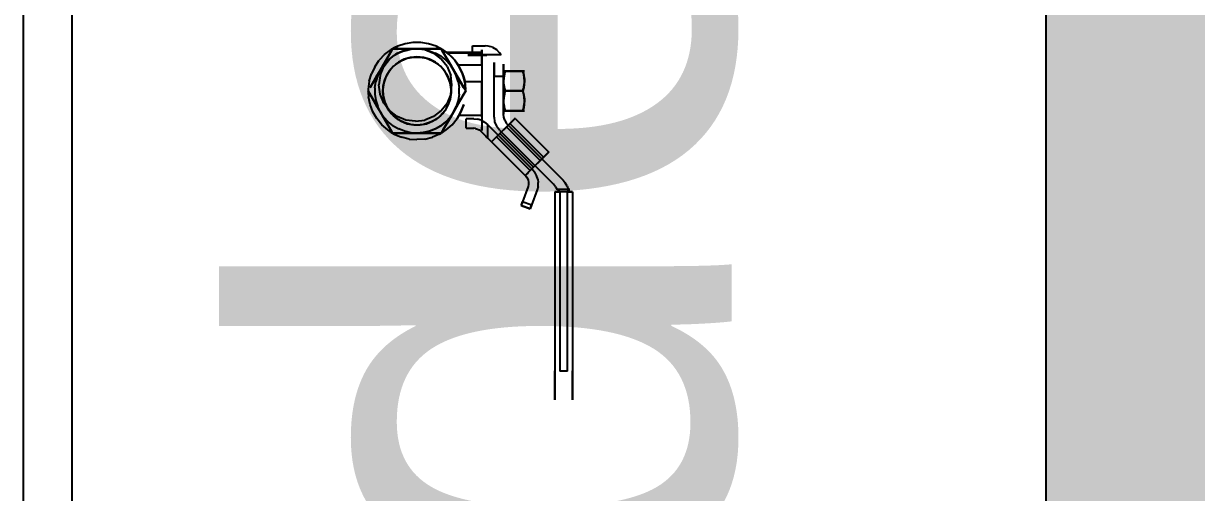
# Model space of a CAD drawing. Header units: inches. Extents: x 0 to 54693, y 0 to 31146.
# Drawn here: x 51043.2 to 51284.2, y 7858.2 to 7954.7 of the extents above; entities that cross this region are included whole.
import ezdxf

# ---------------------------------------------------------------- set-up
doc = ezdxf.new("R2010")
doc.units = ezdxf.units.IN
doc.header["$MEASUREMENT"] = 0
doc.layers.add('Added', color=3, linetype='Continuous')
doc.styles.get("Standard").update_dxf_attribs({"font": 'arial.ttf'})

msp = doc.modelspace()

# ---------------------------------------------------------------- linework, layer by layer
at = {"layer": 'Added', "linetype": 'Continuous', "lineweight": -2, "ltscale": 0.18}
for p, q in [((51253.23, 18348.31), (51253.23, 5148.32)), ((51043.23, 7528.35), (51043.23, 7958.35)), ((51053.23, 7528.35), (51053.23, 7958.35)), ((51119.41, 7949.65), (51120.14, 7950)), ((51120.14, 7950), (51119.41, 7949.65)), ((51121.66, 7950.51), (51120.14, 7950)), ((51123.25, 7950.77), (51121.66, 7950.51)), ((51124.87, 7950.77), (51123.25, 7950.77)), ((51126.46, 7950.51), (51124.87, 7950.77)), ((51127.98, 7950), (51126.46, 7950.51)), ((51127.98, 7950), (51128.71, 7949.65)), ((51129.41, 7949.25), (51127.98, 7950)), ((51127.98, 7950), (51129.35, 7949.28)), ((51129.35, 7949.28), (51127.98, 7950)), ((51135.49, 7950.09), (51138.09, 7950.09)), ((51135.49, 7948.21), (51135.49, 7950.09)), ((51138.72, 7950.03), (51138.09, 7950.09)), ((51139.61, 7949.77), (51138.72, 7950.03)), ((51118.43, 7948.37), (51115.3, 7942.95)), ((51117.42, 7948.28), (51116.31, 7947.12)), ((51117.42, 7948.28), (51118.71, 7949.25)), ((51117.81, 7947.29), (51119.05, 7949.46)), ((51117.81, 7947.29), (51118.64, 7948.73)), ((51118.64, 7948.73), (51117.81, 7947.29)), ((51117.88, 7947.41), (51118.64, 7948.73)), ((51118.64, 7948.73), (51117.88, 7947.41)), ((51118.15, 7947.12), (51119.17, 7947.94)), ((51118.64, 7948.73), (51118.43, 7948.37)), ((51118.44, 7947.35), (51119.99, 7948.54)), ((51119.05, 7949.46), (51118.64, 7948.73)), ((51119.05, 7949.46), (51118.71, 7949.25)), ((51119.41, 7949.65), (51119.05, 7949.46)), ((51119.06, 7949.46), (51119.05, 7949.46)), ((51119.05, 7949.46), (51129.06, 7949.46)), ((51126.56, 7949.46), (51119.05, 7949.46)), ((51119.05, 7949.46), (51119.06, 7949.45)), ((51119.9, 7949.45), (51119.06, 7949.46)), ((51119.06, 7949.45), (51119.9, 7949.45)), ((51120.31, 7948.6), (51119.17, 7947.94)), ((51121.41, 7949.45), (51119.9, 7949.45)), ((51119.9, 7949.45), (51121.41, 7949.45)), ((51119.99, 7948.54), (51121.8, 7949.29)), ((51121.53, 7949.08), (51120.31, 7948.6)), ((51120.85, 7947.02), (51122.08, 7947.52)), ((51122.79, 7949.45), (51121.41, 7949.45)), ((51121.41, 7949.45), (51122.79, 7949.45)), ((51122.73, 7947.68), (51121.45, 7947.3)), ((51121.53, 7949.08), (51122.81, 7949.36)), ((51121.8, 7949.29), (51123.74, 7949.55)), ((51122.08, 7947.52), (51123.39, 7947.77)), ((51124.06, 7947.8), (51122.73, 7947.68)), ((51124.06, 7949.45), (51122.79, 7949.45)), ((51122.79, 7949.45), (51124.06, 7949.45)), ((51122.81, 7949.36), (51124.06, 7949.45)), ((51123.39, 7947.77), (51124.73, 7947.77)), ((51123.74, 7949.55), (51125.68, 7949.29)), ((51125.33, 7949.45), (51124.06, 7949.45)), ((51124.06, 7949.45), (51125.31, 7949.36)), ((51124.06, 7949.45), (51125.33, 7949.45)), ((51125.39, 7947.68), (51124.06, 7947.8)), ((51124.73, 7947.77), (51126.04, 7947.52)), ((51126.59, 7949.08), (51125.31, 7949.36)), ((51125.33, 7949.45), (51126.71, 7949.46)), ((51126.71, 7949.45), (51125.33, 7949.45)), ((51126.67, 7947.3), (51125.39, 7947.68)), ((51125.68, 7949.29), (51127.49, 7948.54)), ((51126.04, 7947.52), (51127.27, 7947.02)), ((51128.22, 7949.46), (51126.56, 7949.46)), ((51126.59, 7949.08), (51127.81, 7948.6)), ((51126.71, 7949.46), (51128.22, 7949.46)), ((51128.22, 7949.45), (51126.71, 7949.45)), ((51127.49, 7948.54), (51129.05, 7947.35)), ((51128.95, 7947.94), (51127.81, 7948.6)), ((51129.06, 7949.45), (51128.22, 7949.45)), ((51128.71, 7949.65), (51129.41, 7949.25)), ((51128.95, 7947.94), (51129.97, 7947.12)), ((51129.06, 7949.46), (51129.06, 7949.45)), ((51132.82, 7942.96), (51129.06, 7949.46)), ((51129.06, 7949.46), (51129.06, 7949.45)), ((51129.06, 7949.46), (51130.31, 7947.29)), ((51129.48, 7948.73), (51129.06, 7949.46)), ((51129.06, 7949.45), (51129.48, 7948.73)), ((51129.41, 7949.25), (51130.07, 7948.79)), ((51130.7, 7948.28), (51129.41, 7949.25)), ((51130.7, 7948.28), (51129.41, 7949.25)), ((51130.24, 7947.41), (51129.48, 7948.73)), ((51129.48, 7948.73), (51130.32, 7947.29)), ((51129.48, 7948.73), (51130.24, 7947.41)), ((51130.31, 7947.29), (51129.48, 7948.73)), ((51130.7, 7948.28), (51130.07, 7948.79)), ((51130.07, 7948.79), (51137.42, 7948.79)), ((51130.07, 7948.79), (51130.7, 7948.28)), ((51137.42, 7948.55), (51130.38, 7948.55)), ((51130.38, 7948.55), (51130.7, 7948.28)), ((51131.28, 7947.72), (51130.7, 7948.28)), ((51130.7, 7948.28), (51131.28, 7947.72)), ((51131.81, 7947.12), (51130.7, 7948.28)), ((51131.81, 7947.12), (51131.28, 7947.72)), ((51131.28, 7947.72), (51131.81, 7947.12)), ((51134.52, 7948.13), (51134.51, 7948.13)), ((51134.51, 7948.13), (51134.53, 7948.13)), ((51134.59, 7948.13), (51134.52, 7948.13)), ((51134.53, 7948.13), (51134.54, 7948.13)), ((51134.54, 7948.13), (51134.6, 7948.13)), ((51134.7, 7948.13), (51134.59, 7948.13)), ((51134.6, 7948.13), (51134.61, 7948.13)), ((51134.61, 7948.13), (51134.75, 7948.13)), ((51134.85, 7948.13), (51134.7, 7948.13)), ((51134.75, 7948.13), (51134.91, 7948.13)), ((51134.89, 7948.13), (51134.85, 7948.13)), ((51135.05, 7948.13), (51134.89, 7948.13)), ((51134.91, 7948.13), (51135.11, 7948.13)), ((51135.25, 7948.13), (51135.05, 7948.13)), ((51135.11, 7948.13), (51135.35, 7948.13)), ((51135.49, 7948.13), (51135.25, 7948.13)), ((51135.35, 7948.13), (51135.49, 7948.13)), ((51141.34, 7948.21), (51135.49, 7948.21)), ((51135.49, 7948.13), (51138.42, 7948.13)), ((51137.42, 7949.27), (51137.42, 7949.28)), ((51137.42, 7949.28), (51137.42, 7949.25)), ((51137.42, 7949.2), (51137.42, 7949.27)), ((51137.42, 7949.25), (51137.42, 7949.18)), ((51137.42, 7949.1), (51137.42, 7949.2)), ((51137.42, 7949.18), (51137.42, 7949.06)), ((51137.42, 7948.96), (51137.42, 7949.1)), ((51137.42, 7949.06), (51137.42, 7948.91)), ((51137.42, 7948.79), (51137.42, 7948.96)), ((51137.42, 7948.91), (51137.42, 7948.74)), ((51137.42, 7948.79), (51137.42, 7942.66)), ((51137.42, 7948.74), (51137.42, 7948.55)), ((51137.42, 7946.15), (51137.42, 7948.55)), ((51139.61, 7949.77), (51140.4, 7949.29)), ((51141.05, 7948.64), (51140.4, 7949.29)), ((51141.34, 7948.21), (51141.05, 7948.64)), ((51114.68, 7941.87), (51117.81, 7947.29)), ((51115.39, 7945.79), (51114.7, 7944.34)), ((51115.39, 7945.79), (51116.31, 7947.12)), ((51115.92, 7944.02), (51116.55, 7945.12)), ((51116.55, 7945.12), (51115.92, 7944.02)), ((51116.01, 7943.99), (51116.55, 7945.12)), ((51116.55, 7945.12), (51116.01, 7943.99)), ((51116.5, 7943.99), (51117.25, 7945.8)), ((51116.55, 7945.12), (51117.19, 7946.22)), ((51117.19, 7946.22), (51116.55, 7945.12)), ((51116.55, 7945.12), (51117.26, 7946.16)), ((51117.26, 7946.16), (51116.55, 7945.12)), ((51117.19, 7946.22), (51117.88, 7947.41)), ((51117.88, 7947.41), (51117.19, 7946.22)), ((51117.25, 7945.8), (51118.44, 7947.35)), ((51118.15, 7947.12), (51117.26, 7946.16)), ((51117.99, 7944.29), (51118.76, 7945.38)), ((51119.22, 7945.86), (51118.35, 7944.86)), ((51118.76, 7945.38), (51119.72, 7946.3)), ((51120.27, 7946.69), (51119.22, 7945.86)), ((51119.72, 7946.3), (51120.85, 7947.02)), ((51121.45, 7947.3), (51120.27, 7946.69)), ((51127.85, 7946.69), (51126.67, 7947.3)), ((51127.27, 7947.02), (51128.4, 7946.3)), ((51128.9, 7945.86), (51127.85, 7946.69)), ((51128.4, 7946.3), (51129.36, 7945.38)), ((51129.77, 7944.86), (51128.9, 7945.86)), ((51130.24, 7945.8), (51129.05, 7947.35)), ((51129.36, 7945.38), (51130.13, 7944.29)), ((51129.97, 7947.12), (51130.86, 7946.16)), ((51130.86, 7946.16), (51129.97, 7947.12)), ((51130.93, 7946.22), (51130.24, 7947.41)), ((51130.24, 7947.41), (51130.93, 7946.22)), ((51130.24, 7945.8), (51130.99, 7943.99)), ((51130.32, 7947.29), (51134.07, 7940.79)), ((51130.86, 7946.16), (51131.56, 7945.12)), ((51131.56, 7945.12), (51130.86, 7946.16)), ((51131.56, 7945.12), (51130.93, 7946.22)), ((51130.93, 7946.22), (51131.56, 7945.12)), ((51132.2, 7944.02), (51131.56, 7945.12)), ((51131.56, 7945.12), (51132.11, 7943.99)), ((51132.11, 7943.99), (51131.56, 7945.12)), ((51131.56, 7945.12), (51132.2, 7944.02)), ((51132.3, 7946.47), (51131.81, 7947.12)), ((51131.81, 7947.12), (51132.51, 7946.15)), ((51131.81, 7947.12), (51132.3, 7946.47)), ((51132.73, 7945.79), (51131.81, 7947.12)), ((51131.81, 7947.12), (51132.33, 7946.42)), ((51132.33, 7946.42), (51131.81, 7947.12)), ((51132.73, 7945.79), (51131.81, 7947.12)), ((51132.35, 7946.4), (51132.3, 7946.47)), ((51132.3, 7946.47), (51132.73, 7945.79)), ((51132.73, 7945.79), (51132.35, 7946.4)), ((51132.51, 7946.15), (51137.42, 7946.15)), ((51133.1, 7945.08), (51132.73, 7945.79)), ((51132.73, 7945.79), (51133.1, 7945.08)), ((51133.42, 7944.34), (51132.73, 7945.79)), ((51132.73, 7945.79), (51133.42, 7944.34)), ((51133.42, 7944.34), (51133.1, 7945.08)), ((51133.1, 7945.08), (51133.42, 7944.34)), ((51137.42, 7946.4), (51137.42, 7946.42)), ((51137.42, 7946.42), (51137.42, 7946.22)), ((51137.42, 7946.15), (51137.42, 7946.4)), ((51137.42, 7946.22), (51137.42, 7945.79)), ((51137.42, 7945.79), (51137.42, 7945.17)), ((51137.42, 7945.17), (51137.42, 7944.36)), ((51139.89, 7946.49), (51139.89, 7946.66)), ((51139.89, 7946.66), (51139.89, 7946.3)), ((51139.89, 7946.23), (51139.89, 7946.49)), ((51139.89, 7946.3), (51139.89, 7946.08)), ((51139.89, 7946.06), (51139.89, 7946.23)), ((51139.89, 7946.08), (51139.89, 7945.93)), ((51139.89, 7945.95), (51139.89, 7946.06)), ((51139.89, 7945.79), (51139.89, 7945.95)), ((51139.89, 7945.93), (51139.89, 7945.71)), ((51139.89, 7945.53), (51139.89, 7945.79)), ((51139.89, 7945.71), (51139.89, 7945.36)), ((51139.89, 7945.18), (51139.89, 7945.53)), ((51139.89, 7945.36), (51139.89, 7944.91)), ((51139.89, 7944.76), (51139.89, 7945.18)), ((51141.84, 7946.3), (51141.84, 7946.33)), ((51141.84, 7946.33), (51141.84, 7946.23)), ((51141.84, 7946.08), (51141.84, 7946.3)), ((51141.84, 7946.23), (51141.84, 7946.06)), ((51141.84, 7945.93), (51141.84, 7946.08)), ((51141.84, 7946.06), (51141.84, 7945.95)), ((51141.84, 7945.95), (51141.84, 7945.79)), ((51141.84, 7945.71), (51141.84, 7945.93)), ((51141.84, 7945.79), (51141.84, 7945.53)), ((51141.84, 7945.36), (51141.84, 7945.71)), ((51141.84, 7945.53), (51141.84, 7945.18)), ((51141.84, 7944.91), (51141.84, 7945.36)), ((51141.84, 7945.18), (51141.84, 7944.76)), ((51114.25, 7942.79), (51114.06, 7941.19)), ((51114.25, 7942.79), (51114.7, 7944.34)), ((51115.3, 7942.95), (51114.47, 7941.52)), ((51114.47, 7941.52), (51115.23, 7942.83)), ((51115.23, 7942.83), (51114.47, 7941.52)), ((51115.23, 7942.83), (51115.92, 7944.02)), ((51115.92, 7944.02), (51115.23, 7942.83)), ((51115.42, 7941.44), (51115.62, 7942.74)), ((51116.01, 7943.99), (51115.62, 7942.74)), ((51116.5, 7943.99), (51116.24, 7942.05)), ((51117.12, 7941.79), (51117.43, 7943.08)), ((51117.68, 7943.7), (51117.24, 7942.44)), ((51117.43, 7943.08), (51117.99, 7944.29)), ((51118.35, 7944.86), (51117.68, 7943.7)), ((51130.44, 7943.7), (51129.77, 7944.86)), ((51130.13, 7944.29), (51130.69, 7943.08)), ((51130.88, 7942.44), (51130.44, 7943.7)), ((51130.69, 7943.08), (51131, 7941.79)), ((51131.24, 7942.05), (51130.99, 7943.99)), ((51132.5, 7942.74), (51132.11, 7943.99)), ((51132.89, 7942.83), (51132.2, 7944.02)), ((51132.2, 7944.02), (51132.89, 7942.83)), ((51132.5, 7942.74), (51132.7, 7941.44)), ((51133.65, 7941.52), (51132.82, 7942.96)), ((51133.65, 7941.52), (51132.89, 7942.83)), ((51132.89, 7942.83), (51133.65, 7941.52)), ((51133.67, 7943.57), (51133.42, 7944.34)), ((51133.42, 7944.34), (51133.67, 7943.57)), ((51133.42, 7944.34), (51133.87, 7942.79)), ((51133.87, 7942.79), (51133.42, 7944.34)), ((51133.42, 7944.34), (51133.42, 7944.34)), ((51133.86, 7942.79), (51133.67, 7943.57)), ((51133.67, 7943.57), (51133.87, 7942.79)), ((51133.89, 7942.66), (51133.86, 7942.79)), ((51134.06, 7941.24), (51133.87, 7942.79)), ((51133.87, 7942.79), (51134.06, 7941.19)), ((51137.42, 7942.66), (51133.89, 7942.66)), ((51137.42, 7944.36), (51137.42, 7943.41)), ((51137.42, 7943.41), (51137.42, 7942.36)), ((51137.42, 7942.65), (51137.42, 7942.66)), ((51139.89, 7944.91), (51139.89, 7944.38)), ((51139.89, 7944.3), (51139.89, 7944.76)), ((51139.89, 7944.38), (51139.89, 7943.81)), ((51139.89, 7943.81), (51139.89, 7944.3)), ((51139.89, 7943.81), (51141.84, 7943.81)), ((51139.89, 7935.41), (51139.89, 7943.81)), ((51141.84, 7944.38), (51141.84, 7944.91)), ((51141.84, 7944.86), (51141.84, 7944.87)), ((51141.84, 7944.87), (51141.84, 7944.82)), ((51141.88, 7944.87), (51141.84, 7944.87)), ((51141.84, 7944.87), (51141.87, 7944.87)), ((51141.84, 7944.81), (51141.84, 7944.86)), ((51141.84, 7944.82), (51141.84, 7944.8)), ((51141.84, 7944.8), (51141.84, 7944.81)), ((51141.84, 7944.68), (51141.84, 7944.8)), ((51141.84, 7944.8), (51141.84, 7944.69)), ((51141.84, 7944.76), (51141.84, 7944.3)), ((51141.84, 7944.69), (51141.84, 7944.52)), ((51141.84, 7944.45), (51141.84, 7944.68)), ((51141.84, 7944.52), (51141.84, 7944.47)), ((51141.84, 7944.47), (51141.84, 7944.17)), ((51141.84, 7944.15), (51141.84, 7944.45)), ((51141.84, 7943.81), (51141.84, 7944.38)), ((51141.84, 7944.3), (51141.84, 7943.81)), ((51141.84, 7944.17), (51141.84, 7943.8)), ((51141.84, 7944.05), (51141.84, 7944.15)), ((51141.84, 7943.77), (51141.84, 7944.05)), ((51141.84, 7936), (51141.84, 7943.81)), ((51141.84, 7943.8), (51141.84, 7943.37)), ((51141.84, 7943.4), (51141.84, 7943.77)), ((51141.88, 7943.45), (51141.84, 7942.83)), ((51141.84, 7943.32), (51141.84, 7943.4)), ((51141.84, 7943.37), (51141.84, 7942.91)), ((51141.84, 7942.91), (51141.87, 7943.36)), ((51141.84, 7942.83), (51141.84, 7943.32)), ((51141.84, 7942.91), (51141.84, 7942.83)), ((51141.84, 7942.83), (51141.84, 7942.91)), ((51141.84, 7942.75), (51141.84, 7942.83)), ((51141.84, 7942.83), (51141.84, 7942.29)), ((51141.84, 7942.83), (51141.84, 7942.75)), ((51141.88, 7942.21), (51141.84, 7942.83)), ((51141.84, 7942.23), (51141.84, 7942.75)), ((51141.84, 7942.75), (51141.87, 7942.29)), ((51141.87, 7944.87), (51141.88, 7944.87)), ((51141.87, 7943.36), (51141.88, 7943.45)), ((51141.89, 7944.87), (51141.88, 7944.87)), ((51141.88, 7944.87), (51141.98, 7944.87)), ((51141.88, 7943.45), (51141.98, 7944.05)), ((51141.89, 7943.51), (51141.88, 7943.45)), ((51142.02, 7944.87), (51141.89, 7944.87)), ((51142.02, 7944.23), (51141.89, 7943.51)), ((51141.98, 7944.87), (51142.07, 7944.87)), ((51141.98, 7944.05), (51142.07, 7944.36)), ((51142.06, 7944.87), (51142.02, 7944.87)), ((51142.06, 7944.35), (51142.02, 7944.23)), ((51142.21, 7944.87), (51142.06, 7944.35)), ((51142.21, 7944.87), (51142.06, 7944.87)), ((51142.07, 7944.87), (51142.21, 7944.87)), ((51142.07, 7944.36), (51142.21, 7944.87)), ((51145.8, 7944.87), (51142.21, 7944.87)), ((51142.21, 7944.87), (51145.8, 7944.87)), ((51145.8, 7944.87), (51142.21, 7944.87)), ((51142.21, 7944.87), (51145.8, 7944.87)), ((51145.95, 7944.35), (51145.8, 7944.87)), ((51145.8, 7944.87), (51145.94, 7944.87)), ((51145.95, 7944.87), (51145.8, 7944.87)), ((51145.8, 7944.87), (51145.94, 7944.36)), ((51145.94, 7944.87), (51146.03, 7944.87)), ((51145.94, 7944.36), (51146.03, 7944.05)), ((51145.99, 7944.87), (51145.95, 7944.87)), ((51145.99, 7944.23), (51145.95, 7944.35)), ((51146.12, 7944.87), (51145.99, 7944.87)), ((51146.12, 7943.52), (51145.99, 7944.23)), ((51146.03, 7944.87), (51146.12, 7944.87)), ((51146.03, 7944.05), (51146.12, 7943.45)), ((51146.12, 7944.87), (51146.15, 7944.87)), ((51146.17, 7944.87), (51146.12, 7944.87)), ((51146.17, 7942.83), (51146.12, 7943.52)), ((51146.12, 7943.45), (51146.15, 7943.3)), ((51146.17, 7942.83), (51146.12, 7942.14)), ((51146.15, 7944.87), (51146.17, 7944.87)), ((51146.15, 7943.3), (51146.17, 7942.83)), ((51146.15, 7942.35), (51146.17, 7942.83)), ((51114.06, 7941.19), (51114.05, 7940.79)), ((51114.47, 7940.06), (51114.05, 7940.79)), ((51114.05, 7940.79), (51114.05, 7940.79)), ((51114.05, 7940.79), (51119.05, 7932.12)), ((51117.8, 7934.29), (51114.05, 7940.79)), ((51114.05, 7940.79), (51114.05, 7940.79)), ((51114.05, 7940.79), (51114.47, 7940.06)), ((51114.05, 7940.79), (51114.06, 7940.38)), ((51114.06, 7940.38), (51114.12, 7939.58)), ((51114.47, 7941.52), (51114.68, 7941.87)), ((51115.42, 7941.44), (51115.42, 7940.13)), ((51116.5, 7940.11), (51116.24, 7942.05)), ((51117.24, 7942.44), (51117.05, 7941.12)), ((51117.05, 7940.45), (51117.12, 7941.79)), ((51117.05, 7941.12), (51117.12, 7939.79)), ((51117.24, 7939.13), (51117.05, 7940.45)), ((51130.32, 7934.29), (51134.07, 7940.79)), ((51131.07, 7941.12), (51130.88, 7942.44)), ((51131.07, 7940.45), (51130.88, 7939.13)), ((51130.99, 7940.11), (51131.24, 7942.05)), ((51131, 7941.79), (51131.07, 7940.45)), ((51131, 7939.79), (51131.07, 7941.12)), ((51132.7, 7940.13), (51132.7, 7941.44)), ((51134.07, 7940.79), (51132.82, 7938.62)), ((51134.07, 7940.79), (51133.65, 7941.52)), ((51134.07, 7940.79), (51133.65, 7940.06)), ((51133.65, 7940.06), (51134.07, 7940.79)), ((51134.06, 7941.19), (51134.06, 7941.24)), ((51134.07, 7940.79), (51134.07, 7940.79)), ((51134.07, 7940.79), (51134.07, 7940.79)), ((51137.42, 7942.59), (51137.42, 7942.65)), ((51137.42, 7942.5), (51137.42, 7942.59)), ((51137.42, 7942.39), (51137.42, 7942.5)), ((51137.42, 7942.25), (51137.42, 7942.39)), ((51137.42, 7942.36), (51137.42, 7941.24)), ((51137.42, 7942.09), (51137.42, 7942.25)), ((51137.42, 7941.93), (51137.42, 7942.09)), ((51137.42, 7939.65), (51137.42, 7941.93)), ((51137.42, 7941.24), (51137.42, 7940.1)), ((51141.84, 7942.29), (51141.84, 7941.71)), ((51141.84, 7941.67), (51141.84, 7942.23)), ((51141.84, 7941.71), (51141.84, 7941.26)), ((51141.84, 7941.08), (51141.84, 7941.67)), ((51141.84, 7941.26), (51141.84, 7941.1)), ((51141.84, 7940.5), (51141.84, 7939.91)), ((51141.84, 7940.31), (51141.84, 7940.48)), ((51141.84, 7939.87), (51141.84, 7940.31)), ((51141.87, 7942.29), (51141.88, 7942.21)), ((51141.88, 7942.21), (51141.98, 7941.61)), ((51141.89, 7942.14), (51141.88, 7942.21)), ((51142.02, 7941.42), (51141.89, 7942.14)), ((51141.98, 7941.61), (51142.07, 7941.29)), ((51141.98, 7939.97), (51142.07, 7940.28)), ((51142.06, 7941.3), (51142.02, 7941.42)), ((51142.06, 7940.28), (51142.02, 7940.15)), ((51142.21, 7940.79), (51142.06, 7941.3)), ((51142.21, 7940.79), (51142.06, 7940.28)), ((51142.07, 7941.29), (51142.21, 7940.79)), ((51142.07, 7940.28), (51142.21, 7940.79)), ((51142.21, 7940.79), (51145.8, 7940.79)), ((51145.8, 7940.79), (51142.21, 7940.79)), ((51142.21, 7940.79), (51145.8, 7940.79)), ((51145.8, 7940.79), (51142.21, 7940.79)), ((51145.95, 7941.3), (51145.8, 7940.79)), ((51145.8, 7940.79), (51145.94, 7941.29)), ((51145.95, 7940.28), (51145.8, 7940.79)), ((51145.8, 7940.79), (51145.94, 7940.28)), ((51145.94, 7941.29), (51146.03, 7941.6)), ((51145.94, 7940.28), (51146.03, 7939.97)), ((51145.99, 7941.42), (51145.95, 7941.3)), ((51145.99, 7940.15), (51145.95, 7940.28)), ((51146.12, 7942.14), (51145.99, 7941.42)), ((51146.03, 7941.6), (51146.12, 7942.2)), ((51146.12, 7942.2), (51146.15, 7942.35)), ((51114.44, 7938), (51114.12, 7939.58)), ((51115.02, 7936.5), (51114.44, 7938)), ((51115.23, 7938.75), (51114.47, 7940.06)), ((51114.47, 7940.06), (51115.23, 7938.75)), ((51115.92, 7937.55), (51115.23, 7938.75)), ((51115.23, 7938.75), (51115.92, 7937.55)), ((51115.42, 7940.13), (51115.62, 7938.84)), ((51115.62, 7938.84), (51116.01, 7937.59)), ((51117.25, 7938.3), (51116.5, 7940.11)), ((51117.12, 7939.79), (51117.43, 7938.49)), ((51117.68, 7937.87), (51117.24, 7939.13)), ((51118.44, 7936.75), (51117.25, 7938.3)), ((51117.43, 7938.49), (51117.99, 7937.28)), ((51118.35, 7936.72), (51117.68, 7937.87)), ((51129.05, 7936.75), (51130.24, 7938.3)), ((51132.82, 7938.62), (51129.06, 7932.12)), ((51130.44, 7937.87), (51129.77, 7936.72)), ((51130.13, 7937.28), (51130.69, 7938.49)), ((51130.99, 7940.11), (51130.24, 7938.3)), ((51130.88, 7939.13), (51130.44, 7937.87)), ((51130.69, 7938.49), (51131, 7939.79)), ((51132.5, 7938.84), (51132.11, 7937.59)), ((51132.89, 7938.75), (51132.2, 7937.55)), ((51132.2, 7937.55), (51132.89, 7938.75)), ((51132.7, 7940.13), (51132.5, 7938.84)), ((51132.82, 7938.62), (51133.65, 7940.06)), ((51133.65, 7940.06), (51132.82, 7938.62)), ((51133.65, 7940.06), (51132.89, 7938.75)), ((51132.89, 7938.75), (51133.65, 7940.06)), ((51133.67, 7938), (51133.1, 7936.5)), ((51133.1, 7936.5), (51133.67, 7938)), ((51133.67, 7938), (51133.67, 7938)), ((51137.42, 7940.1), (51137.42, 7938.99)), ((51137.42, 7939.48), (51137.42, 7939.65)), ((51137.42, 7939.33), (51137.42, 7939.48)), ((51137.42, 7939.19), (51137.42, 7939.33)), ((51137.42, 7939.07), (51137.42, 7939.19)), ((51137.42, 7938.98), (51137.42, 7939.07)), ((51137.42, 7938.99), (51137.42, 7938.97)), ((51137.42, 7938.93), (51137.42, 7938.98)), ((51137.42, 7938.97), (51137.42, 7938.9)), ((51137.42, 7938.91), (51137.42, 7938.93)), ((51137.42, 7937.83), (51137.42, 7938.91)), ((51137.42, 7938.9), (51137.42, 7938.78)), ((51137.42, 7938.78), (51137.42, 7938.63)), ((51137.42, 7938.63), (51137.42, 7938.45)), ((51137.42, 7938.45), (51137.42, 7938.26)), ((51137.42, 7938.26), (51137.42, 7936.47)), ((51137.42, 7936.89), (51137.42, 7937.83)), ((51141.84, 7939.91), (51141.84, 7939.39)), ((51141.84, 7939.29), (51141.84, 7939.87)), ((51141.84, 7939.39), (51141.84, 7939.34)), ((51141.88, 7939.37), (51141.84, 7938.75)), ((51141.84, 7939.34), (51141.84, 7938.83)), ((51141.84, 7938.75), (51141.84, 7939.29)), ((51141.84, 7938.83), (51141.87, 7939.29)), ((51141.84, 7938.83), (51141.84, 7938.75)), ((51141.84, 7938.75), (51141.84, 7938.83)), ((51141.84, 7938.75), (51141.84, 7938.25)), ((51141.84, 7938.67), (51141.84, 7938.75)), ((51141.84, 7938.75), (51141.84, 7938.67)), ((51141.88, 7938.13), (51141.84, 7938.75)), ((51141.84, 7938.21), (51141.84, 7938.67)), ((51141.84, 7938.67), (51141.87, 7938.21)), ((51141.84, 7938.25), (51141.84, 7938.17)), ((51141.84, 7937.78), (51141.84, 7938.21)), ((51141.84, 7938.17), (51141.84, 7937.81)), ((51141.87, 7939.29), (51141.88, 7939.37)), ((51141.87, 7938.21), (51141.88, 7938.13)), ((51141.88, 7939.37), (51141.98, 7939.97)), ((51141.89, 7939.44), (51141.88, 7939.37)), ((51141.88, 7938.13), (51141.98, 7937.53)), ((51141.89, 7938.06), (51141.88, 7938.13)), ((51142.02, 7940.15), (51141.89, 7939.44)), ((51142.02, 7937.35), (51141.89, 7938.06)), ((51146.12, 7939.44), (51145.99, 7940.15)), ((51146.12, 7938.06), (51145.99, 7937.34)), ((51146.03, 7939.97), (51146.12, 7939.37)), ((51146.03, 7937.52), (51146.12, 7938.13)), ((51146.17, 7938.75), (51146.12, 7939.44)), ((51146.12, 7939.37), (51146.15, 7939.22)), ((51146.17, 7938.75), (51146.12, 7938.06)), ((51146.12, 7938.13), (51146.15, 7938.28)), ((51146.15, 7939.22), (51146.17, 7938.75)), ((51146.15, 7938.28), (51146.17, 7938.75)), ((51115.82, 7935.1), (51115.02, 7936.5)), ((51116.55, 7936.45), (51115.92, 7937.55)), ((51115.92, 7937.55), (51116.55, 7936.46)), ((51116.55, 7936.46), (51116.01, 7937.59)), ((51116.55, 7936.46), (51117.26, 7935.42)), ((51116.55, 7936.46), (51117.19, 7935.36)), ((51117.19, 7935.36), (51116.55, 7936.45)), ((51117.99, 7937.28), (51118.76, 7936.19)), ((51119.22, 7935.71), (51118.35, 7936.72)), ((51119.99, 7935.55), (51118.44, 7936.75)), ((51118.76, 7936.19), (51119.72, 7935.27)), ((51120.27, 7934.89), (51119.22, 7935.71)), ((51121.8, 7934.8), (51119.99, 7935.55)), ((51127.49, 7935.55), (51125.68, 7934.8)), ((51129.05, 7936.75), (51127.49, 7935.55)), ((51128.9, 7935.71), (51127.85, 7934.89)), ((51128.4, 7935.27), (51129.36, 7936.19)), ((51129.77, 7936.72), (51128.9, 7935.71)), ((51129.36, 7936.19), (51130.13, 7937.28)), ((51131.56, 7936.46), (51130.86, 7935.42)), ((51130.86, 7935.42), (51131.56, 7936.46)), ((51131.56, 7936.45), (51130.93, 7935.36)), ((51130.94, 7935.37), (51131.56, 7936.46)), ((51132.11, 7937.59), (51131.56, 7936.46)), ((51131.56, 7936.46), (51132.11, 7937.59)), ((51132.2, 7937.55), (51131.56, 7936.45)), ((51131.56, 7936.46), (51132.2, 7937.55)), ((51133.1, 7936.5), (51132.3, 7935.1)), ((51132.3, 7935.1), (51133.1, 7936.5)), ((51137.42, 7935.73), (51132.7, 7935.73)), ((51137.42, 7936.11), (51137.42, 7936.89)), ((51137.42, 7936.47), (51137.42, 7936.3)), ((51137.42, 7936.3), (51137.42, 7936.15)), ((51137.42, 7936.15), (51137.42, 7936.01)), ((51137.42, 7935.55), (51137.42, 7936.11)), ((51137.42, 7936.01), (51137.42, 7935.89)), ((51137.42, 7935.89), (51137.42, 7935.8)), ((51137.42, 7935.8), (51137.42, 7935.75)), ((51137.42, 7935.75), (51137.42, 7935.73)), ((51137.42, 7935.73), (51137.42, 7935.46)), ((51137.42, 7935.45), (51137.42, 7935.55)), ((51137.42, 7935.46), (51137.42, 7933.37)), ((51141.84, 7937.81), (51141.84, 7937.52)), ((51141.84, 7937.41), (51141.84, 7937.78)), ((51141.84, 7937.52), (51141.84, 7937.42)), ((51141.84, 7937.42), (51141.84, 7937.12)), ((51141.84, 7937.11), (51141.84, 7937.41)), ((51141.84, 7937.12), (51141.84, 7936.9)), ((51141.84, 7937.05), (51141.84, 7937.11)), ((51141.84, 7936.89), (51141.84, 7937.05)), ((51141.84, 7936.9), (51141.84, 7936.77)), ((51141.84, 7936.78), (51141.84, 7936.89)), ((51141.84, 7936.75), (51141.84, 7936.78)), ((51141.84, 7936.77), (51141.84, 7936.76)), ((51141.84, 7936.76), (51141.84, 7936)), ((51141.84, 7936.71), (51141.84, 7936.75)), ((51141.84, 7936), (51141.84, 7936.71)), ((51141.88, 7936.71), (51141.84, 7936.71)), ((51141.84, 7936.71), (51141.87, 7936.71)), ((51141.89, 7935.43), (51141.84, 7936)), ((51141.87, 7936.71), (51141.88, 7936.71)), ((51141.88, 7936.71), (51141.98, 7936.71)), ((51141.89, 7936.71), (51141.88, 7936.71)), ((51142.02, 7936.71), (51141.89, 7936.71)), ((51142.09, 7934.77), (51141.89, 7935.43)), ((51141.98, 7937.53), (51142.07, 7937.22)), ((51141.98, 7936.71), (51142.07, 7936.71)), ((51142.06, 7937.22), (51142.02, 7937.35)), ((51142.06, 7936.71), (51142.02, 7936.71)), ((51142.21, 7936.71), (51142.06, 7937.22)), ((51142.21, 7936.71), (51142.06, 7936.71)), ((51142.07, 7937.22), (51142.21, 7936.71)), ((51142.07, 7936.71), (51142.21, 7936.71)), ((51142.21, 7936.71), (51145.8, 7936.71)), ((51142.21, 7936.71), (51145.8, 7936.71)), ((51145.8, 7936.71), (51142.21, 7936.71)), ((51145.8, 7936.71), (51142.21, 7936.71)), ((51145.8, 7936.71), (51145.95, 7937.23)), ((51145.95, 7937.22), (51145.8, 7936.71)), ((51145.8, 7936.71), (51145.94, 7936.71)), ((51145.95, 7936.71), (51145.8, 7936.71)), ((51145.94, 7936.71), (51146.03, 7936.71)), ((51145.95, 7937.23), (51146.03, 7937.52)), ((51145.99, 7937.34), (51145.95, 7937.22)), ((51145.99, 7936.71), (51145.95, 7936.71)), ((51146.12, 7936.71), (51145.99, 7936.71)), ((51146.03, 7936.71), (51146.12, 7936.71)), ((51146.12, 7936.71), (51146.15, 7936.71)), ((51146.17, 7936.71), (51146.12, 7936.71)), ((51146.15, 7936.71), (51146.17, 7936.71)), ((51116.84, 7933.85), (51115.82, 7935.1)), ((51118.05, 7932.79), (51116.84, 7933.85)), ((51117.88, 7934.16), (51117.19, 7935.36)), ((51117.19, 7935.36), (51117.88, 7934.16)), ((51117.26, 7935.42), (51118.15, 7934.45)), ((51118.64, 7932.85), (51117.8, 7934.29)), ((51119.05, 7932.12), (51117.81, 7934.29)), ((51117.81, 7934.29), (51118.64, 7932.85)), ((51118.64, 7932.85), (51117.88, 7934.16)), ((51117.88, 7934.16), (51118.64, 7932.85)), ((51119.17, 7933.63), (51118.15, 7934.45)), ((51119.17, 7933.63), (51120.31, 7932.98)), ((51119.72, 7935.27), (51120.85, 7934.55)), ((51121.45, 7934.28), (51120.27, 7934.89)), ((51120.85, 7934.55), (51122.08, 7934.06)), ((51122.73, 7933.9), (51121.45, 7934.28)), ((51123.74, 7934.55), (51121.8, 7934.8)), ((51122.08, 7934.06), (51123.39, 7933.81)), ((51124.06, 7933.77), (51122.73, 7933.9)), ((51123.39, 7933.81), (51124.73, 7933.81)), ((51123.74, 7934.55), (51125.68, 7934.8)), ((51125.39, 7933.9), (51124.06, 7933.77)), ((51124.73, 7933.81), (51126.04, 7934.06)), ((51126.67, 7934.28), (51125.39, 7933.9)), ((51126.04, 7934.06), (51127.27, 7934.55)), ((51127.85, 7934.89), (51126.67, 7934.28)), ((51127.27, 7934.55), (51128.4, 7935.27)), ((51127.81, 7932.98), (51128.95, 7933.63)), ((51128.97, 7933.65), (51127.84, 7932.99)), ((51128.95, 7933.63), (51129.97, 7934.45)), ((51129.98, 7934.46), (51128.97, 7933.65)), ((51129.48, 7932.85), (51130.32, 7934.29)), ((51130.24, 7934.16), (51129.48, 7932.85)), ((51129.5, 7932.87), (51130.25, 7934.18)), ((51129.97, 7934.45), (51130.86, 7935.42)), ((51130.86, 7935.42), (51129.98, 7934.46)), ((51130.07, 7932.79), (51131.28, 7933.85)), ((51130.93, 7935.36), (51130.24, 7934.16)), ((51130.25, 7934.18), (51130.94, 7935.37)), ((51131.28, 7933.85), (51132.3, 7935.1)), ((51134.18, 7933.12), (51134.18, 7935.08)), ((51135.72, 7935.08), (51134.18, 7935.08)), ((51134.18, 7933.12), (51135.72, 7933.12)), ((51135.72, 7935.08), (51136.5, 7935)), ((51136.12, 7933.08), (51135.72, 7933.12)), ((51136.12, 7933.08), (51136.5, 7932.97)), ((51137.25, 7934.77), (51136.5, 7935)), ((51137.25, 7934.77), (51137.94, 7934.41)), ((51137.42, 7933.37), (51137.42, 7933.24)), ((51137.42, 7933.24), (51137.42, 7933.37)), ((51137.42, 7933.24), (51137.42, 7933.07)), ((51137.42, 7933.07), (51137.42, 7933.24)), ((51137.42, 7933.07), (51137.42, 7932.91)), ((51137.42, 7932.91), (51137.42, 7933.07)), ((51137.94, 7934.41), (51138.55, 7933.91)), ((51147.81, 7924.65), (51138.55, 7933.91)), ((51138.55, 7933.91), (51138.57, 7933.89)), ((51140.75, 7931.7), (51138.55, 7933.91)), ((51138.57, 7933.89), (51138.57, 7931.12)), ((51139.37, 7930.32), (51144.21, 7935.16)), ((51144.21, 7935.16), (51139.37, 7930.32)), ((51139.89, 7935.41), (51140.01, 7934.44)), ((51140.01, 7934.44), (51140.39, 7933.54)), ((51140.99, 7932.76), (51140.39, 7933.54)), ((51143.17, 7934.13), (51140.4, 7931.36)), ((51142.48, 7933.43), (51141.1, 7932.05)), ((51142.09, 7934.77), (51142.42, 7934.17)), ((51142.78, 7933.73), (51142.42, 7934.17)), ((51142.57, 7933.52), (51142.48, 7933.43)), ((51142.48, 7933.43), (51142.56, 7933.51)), ((51142.48, 7933.43), (51149.4, 7926.51)), ((51142.56, 7933.51), (51142.63, 7933.58)), ((51142.65, 7933.61), (51142.57, 7933.52)), ((51142.63, 7933.58), (51142.7, 7933.65)), ((51142.72, 7933.68), (51142.65, 7933.61)), ((51142.7, 7933.65), (51142.75, 7933.71)), ((51142.78, 7933.73), (51142.72, 7933.68)), ((51142.75, 7933.71), (51142.79, 7933.75)), ((51142.81, 7933.77), (51142.78, 7933.73)), ((51142.78, 7933.73), (51154.08, 7922.44)), ((51142.78, 7933.73), (51154.08, 7922.44)), ((51142.79, 7933.75), (51142.82, 7933.77)), ((51142.83, 7933.78), (51142.81, 7933.77)), ((51142.82, 7933.77), (51142.83, 7933.78)), ((51144.21, 7935.16), (51142.83, 7933.78)), ((51149.75, 7926.86), (51142.83, 7933.78)), ((51143.17, 7934.13), (51143.44, 7934.4)), ((51143.4, 7934.36), (51143.17, 7934.13)), ((51150.09, 7927.21), (51143.17, 7934.13)), ((51143.62, 7934.58), (51143.4, 7934.36)), ((51143.44, 7934.4), (51143.69, 7934.65)), ((51143.82, 7934.77), (51143.62, 7934.58)), ((51143.69, 7934.65), (51143.91, 7934.86)), ((51143.98, 7934.94), (51143.82, 7934.77)), ((51143.91, 7934.86), (51144.07, 7935.03)), ((51144.11, 7935.06), (51143.98, 7934.94)), ((51144.07, 7935.03), (51144.17, 7935.13)), ((51144.18, 7935.14), (51144.11, 7935.06)), ((51144.17, 7935.13), (51144.21, 7935.16)), ((51144.21, 7935.16), (51144.18, 7935.14)), ((51144.21, 7935.16), (51151.13, 7928.24)), ((51118.71, 7932.33), (51118.05, 7932.79)), ((51119.06, 7932.12), (51118.64, 7932.85)), ((51118.64, 7932.85), (51119.05, 7932.12)), ((51118.71, 7932.33), (51119.05, 7932.12)), ((51119.05, 7932.12), (51119.06, 7932.12)), ((51126.56, 7932.12), (51119.05, 7932.12)), ((51119.05, 7932.12), (51119.06, 7932.12)), ((51119.05, 7932.12), (51119.41, 7931.92)), ((51119.06, 7932.12), (51119.9, 7932.12)), ((51119.41, 7931.92), (51120.89, 7931.29)), ((51121.41, 7932.12), (51119.9, 7932.12)), ((51119.9, 7932.12), (51121.56, 7932.12)), ((51119.9, 7932.12), (51121.41, 7932.12)), ((51121.53, 7932.5), (51120.31, 7932.98)), ((51122.45, 7930.91), (51120.89, 7931.29)), ((51122.79, 7932.12), (51121.41, 7932.12)), ((51121.41, 7932.12), (51122.79, 7932.12)), ((51122.81, 7932.21), (51121.53, 7932.5)), ((51121.56, 7932.12), (51129.06, 7932.12)), ((51122.45, 7930.91), (51124.06, 7930.78)), ((51124.06, 7932.12), (51122.79, 7932.12)), ((51122.79, 7932.12), (51124.06, 7932.12)), ((51124.06, 7932.12), (51122.81, 7932.21)), ((51125.36, 7932.22), (51124.06, 7932.12)), ((51124.06, 7932.12), (51125.31, 7932.21)), ((51125.33, 7932.12), (51124.06, 7932.12)), ((51124.06, 7932.12), (51125.37, 7932.12)), ((51125.67, 7930.91), (51124.06, 7930.78)), ((51125.31, 7932.21), (51126.59, 7932.5)), ((51126.71, 7932.12), (51125.33, 7932.12)), ((51126.63, 7932.51), (51125.36, 7932.22)), ((51125.37, 7932.12), (51126.75, 7932.12)), ((51125.67, 7930.91), (51127.23, 7931.29)), ((51128.26, 7932.12), (51126.56, 7932.12)), ((51129.06, 7932.12), (51126.56, 7932.12)), ((51126.56, 7932.12), (51128.26, 7932.12)), ((51126.59, 7932.5), (51127.81, 7932.98)), ((51127.84, 7932.99), (51126.63, 7932.51)), ((51128.22, 7932.12), (51126.71, 7932.12)), ((51126.75, 7932.12), (51128.26, 7932.12)), ((51128.71, 7931.92), (51127.23, 7931.29)), ((51129.06, 7932.12), (51128.22, 7932.12)), ((51128.26, 7932.12), (51129.06, 7932.12)), ((51128.71, 7931.92), (51129.06, 7932.12)), ((51129.06, 7932.12), (51129.5, 7932.87)), ((51129.41, 7932.33), (51129.06, 7932.12)), ((51129.06, 7932.12), (51129.06, 7932.12)), ((51129.06, 7932.12), (51129.06, 7932.12)), ((51129.41, 7932.33), (51130.07, 7932.79)), ((51136.5, 7932.97), (51136.85, 7932.78)), ((51136.85, 7932.78), (51137.16, 7932.52)), ((51137.16, 7932.52), (51139.37, 7930.32)), ((51146.43, 7923.26), (51137.16, 7932.52)), ((51137.42, 7932.91), (51137.42, 7932.79)), ((51137.42, 7932.79), (51137.42, 7932.91)), ((51137.42, 7932.79), (51137.42, 7932.69)), ((51137.42, 7932.69), (51137.42, 7932.79)), ((51137.42, 7932.69), (51137.42, 7932.64)), ((51137.42, 7932.64), (51137.42, 7932.69)), ((51137.42, 7932.64), (51137.42, 7932.63)), ((51137.42, 7932.63), (51137.42, 7932.64)), ((51138.28, 7931.41), (51138.18, 7931.51)), ((51138.18, 7931.51), (51138.28, 7931.41)), ((51138.37, 7931.31), (51138.28, 7931.41)), ((51138.28, 7931.41), (51138.37, 7931.31)), ((51138.45, 7931.23), (51138.37, 7931.31)), ((51138.37, 7931.31), (51138.45, 7931.23)), ((51138.52, 7931.17), (51138.45, 7931.23)), ((51138.45, 7931.23), (51138.52, 7931.17)), ((51138.56, 7931.13), (51138.52, 7931.17)), ((51138.52, 7931.17), (51138.56, 7931.13)), ((51138.57, 7931.12), (51138.56, 7931.13)), ((51138.56, 7931.13), (51138.57, 7931.12)), ((51140.75, 7931.7), (51139.37, 7930.32)), ((51139.37, 7930.32), (51140.75, 7931.7)), ((51139.5, 7930.46), (51139.67, 7930.62)), ((51139.76, 7930.71), (51139.59, 7930.55)), ((51139.67, 7930.62), (51139.88, 7930.84)), ((51139.95, 7930.91), (51139.76, 7930.71)), ((51139.88, 7930.84), (51140.14, 7931.09)), ((51140.17, 7931.13), (51139.95, 7930.91)), ((51140.14, 7931.09), (51140.4, 7931.36)), ((51140.4, 7931.36), (51140.17, 7931.13)), ((51147.32, 7924.44), (51140.4, 7931.36)), ((51140.75, 7931.7), (51140.76, 7931.71)), ((51140.76, 7931.71), (51140.75, 7931.7)), ((51140.76, 7931.71), (51140.78, 7931.74)), ((51140.78, 7931.74), (51140.76, 7931.71)), ((51140.78, 7931.74), (51140.83, 7931.78)), ((51140.83, 7931.78), (51140.78, 7931.74)), ((51140.83, 7931.78), (51140.88, 7931.83)), ((51140.88, 7931.83), (51140.83, 7931.78)), ((51140.88, 7931.83), (51140.95, 7931.9)), ((51140.95, 7931.9), (51140.88, 7931.83)), ((51140.95, 7931.9), (51141.02, 7931.97)), ((51141.02, 7931.97), (51140.95, 7931.9)), ((51140.99, 7932.76), (51152.12, 7921.63)), ((51141.02, 7931.97), (51141.1, 7932.05)), ((51141.1, 7932.05), (51141.02, 7931.97)), ((51141.1, 7932.05), (51148.02, 7925.13)), ((51148.02, 7925.13), (51141.1, 7932.05)), ((51139.37, 7930.32), (51139.4, 7930.36)), ((51139.39, 7930.35), (51139.37, 7930.32)), ((51139.47, 7930.42), (51139.39, 7930.35)), ((51139.4, 7930.36), (51139.5, 7930.46)), ((51139.59, 7930.55), (51139.47, 7930.42)), ((51151.13, 7928.24), (51146.29, 7923.4)), ((51147.32, 7924.44), (51151.13, 7928.24)), ((51151.13, 7928.24), (51149.75, 7926.86)), ((51151.1, 7928.21), (51150.99, 7928.11)), ((51151.03, 7928.14), (51151.1, 7928.22)), ((51151.13, 7928.24), (51151.1, 7928.21)), ((51151.1, 7928.22), (51151.13, 7928.24)), ((51148.02, 7925.13), (51149.4, 7926.51)), ((51149.4, 7926.51), (51149.49, 7926.6)), ((51149.48, 7926.59), (51149.4, 7926.51)), ((51149.55, 7926.66), (51149.48, 7926.59)), ((51149.49, 7926.6), (51149.57, 7926.69)), ((51149.62, 7926.73), (51149.55, 7926.66)), ((51149.57, 7926.69), (51149.65, 7926.76)), ((51149.67, 7926.78), (51149.62, 7926.73)), ((51149.65, 7926.76), (51149.7, 7926.81)), ((51149.71, 7926.83), (51149.67, 7926.78)), ((51149.7, 7926.81), (51149.73, 7926.85)), ((51149.74, 7926.85), (51149.71, 7926.83)), ((51149.73, 7926.85), (51149.75, 7926.86)), ((51149.75, 7926.86), (51149.74, 7926.85)), ((51150.36, 7927.47), (51150.09, 7927.21)), ((51150.09, 7927.21), (51150.32, 7927.44)), ((51150.32, 7927.44), (51150.54, 7927.66)), ((51150.61, 7927.73), (51150.36, 7927.47)), ((51150.54, 7927.66), (51150.74, 7927.85)), ((51150.83, 7927.94), (51150.61, 7927.73)), ((51150.74, 7927.85), (51150.9, 7928.02)), ((51150.99, 7928.11), (51150.83, 7927.94)), ((51150.9, 7928.02), (51151.03, 7928.14)), ((51147.67, 7924.78), (51146.29, 7923.4)), ((51146.32, 7923.44), (51146.29, 7923.4)), ((51146.29, 7923.4), (51146.31, 7923.43)), ((51146.43, 7923.26), (51146.29, 7923.4)), ((51146.29, 7923.4), (51146.43, 7923.26)), ((51146.31, 7923.43), (51146.39, 7923.5)), ((51146.43, 7923.54), (51146.32, 7923.44)), ((51146.39, 7923.5), (51146.51, 7923.63)), ((51146.59, 7923.7), (51146.43, 7923.54)), ((51146.51, 7923.63), (51146.68, 7923.79)), ((51146.81, 7923.92), (51146.59, 7923.7)), ((51146.68, 7923.79), (51146.87, 7923.99)), ((51147.06, 7924.17), (51146.81, 7923.92)), ((51146.87, 7923.99), (51147.09, 7924.21)), ((51147.32, 7924.44), (51147.06, 7924.17)), ((51147.09, 7924.21), (51147.32, 7924.44)), ((51147.67, 7924.78), (51147.68, 7924.79)), ((51147.68, 7924.79), (51147.67, 7924.78)), ((51147.67, 7924.78), (51147.81, 7924.65)), ((51147.81, 7924.65), (51147.67, 7924.78)), ((51147.68, 7924.79), (51147.7, 7924.82)), ((51147.7, 7924.82), (51147.68, 7924.79)), ((51147.7, 7924.82), (51147.75, 7924.86)), ((51147.75, 7924.86), (51147.7, 7924.82)), ((51147.75, 7924.86), (51147.8, 7924.91)), ((51147.8, 7924.91), (51147.75, 7924.86)), ((51147.8, 7924.91), (51147.87, 7924.98)), ((51147.87, 7924.98), (51147.8, 7924.91)), ((51147.81, 7924.65), (51148.29, 7924.06)), ((51147.87, 7924.98), (51147.94, 7925.05)), ((51147.94, 7925.05), (51147.87, 7924.98)), ((51147.94, 7925.05), (51148.02, 7925.13)), ((51148.02, 7925.13), (51147.94, 7925.05)), ((51148.65, 7923.4), (51148.29, 7924.06)), ((51148.89, 7922.68), (51148.65, 7923.4)), ((51146.9, 7921.12), (51145.75, 7917.97)), ((51146.71, 7922.9), (51146.43, 7923.26)), ((51146.43, 7923.26), (51146.71, 7922.9)), ((51146.71, 7922.9), (51146.91, 7922.48)), ((51147.01, 7921.57), (51146.9, 7921.12)), ((51146.91, 7922.48), (51147.01, 7922.03)), ((51147.01, 7922.03), (51147.01, 7921.57)), ((51148.93, 7921.18), (51148.74, 7920.45)), ((51148.89, 7922.68), (51148.98, 7921.94)), ((51148.93, 7921.18), (51148.98, 7921.94)), ((51152.55, 7921.11), (51152.12, 7921.63)), ((51152.55, 7921.11), (51152.88, 7920.53)), ((51154.08, 7922.44), (51154.54, 7921.87)), ((51154.89, 7921.23), (51154.54, 7921.87)), ((51154.89, 7921.23), (51155.1, 7920.53)), ((51148.74, 7920.45), (51147.59, 7917.3)), ((51152.4, 7920.02), (51152.4, 7883.24)), ((51152.41, 7920.02), (51152.4, 7920.02)), ((51152.4, 7920.02), (51152.41, 7920.02)), ((51152.45, 7920.02), (51152.41, 7920.02)), ((51152.41, 7920.02), (51152.45, 7920.02)), ((51152.51, 7920.02), (51152.45, 7920.02)), ((51152.45, 7920.02), (51152.51, 7920.02)), ((51152.6, 7920.02), (51152.51, 7920.02)), ((51152.51, 7920.02), (51152.6, 7920.02)), ((51152.7, 7920.02), (51152.6, 7920.02)), ((51152.6, 7920.02), (51152.7, 7920.02)), ((51152.82, 7920.02), (51152.7, 7920.02)), ((51152.7, 7920.02), (51152.82, 7920.02)), ((51152.96, 7920.02), (51152.82, 7920.02)), ((51152.82, 7920.02), (51152.96, 7920.02)), ((51155.1, 7920.53), (51152.88, 7920.53)), ((51152.92, 7920.53), (51152.91, 7920.53)), ((51152.91, 7920.53), (51152.92, 7920.53)), ((51152.94, 7920.53), (51152.92, 7920.53)), ((51152.92, 7920.53), (51152.94, 7920.53)), ((51152.97, 7920.53), (51152.94, 7920.53)), ((51152.94, 7920.53), (51152.97, 7920.53)), ((51153.11, 7920.02), (51152.96, 7920.02)), ((51152.96, 7920.02), (51153.11, 7920.02)), ((51153.01, 7920.53), (51152.97, 7920.53)), ((51152.97, 7920.53), (51153.01, 7920.53)), ((51153.06, 7920.53), (51153.01, 7920.53)), ((51153.01, 7920.53), (51153.06, 7920.53)), ((51153.12, 7920.53), (51153.06, 7920.53)), ((51153.06, 7920.53), (51153.12, 7920.53)), ((51153.26, 7920.02), (51153.11, 7920.02)), ((51153.11, 7920.02), (51153.26, 7920.02)), ((51153.19, 7920.53), (51153.12, 7920.53)), ((51153.12, 7920.53), (51153.19, 7920.53)), ((51153.19, 7920.53), (51153.26, 7920.53)), ((51153.26, 7920.53), (51153.19, 7920.53)), ((51153.26, 7920.53), (51153.34, 7920.53)), ((51153.34, 7920.53), (51153.26, 7920.53)), ((51153.42, 7920.02), (51153.26, 7920.02)), ((51153.26, 7920.02), (51153.42, 7920.02)), ((51153.34, 7920.53), (51153.44, 7920.53)), ((51153.44, 7920.53), (51153.34, 7920.53)), ((51153.42, 7920.02), (51153.42, 7883.17)), ((51154.97, 7920.02), (51153.42, 7920.02)), ((51154.95, 7920.53), (51155.05, 7920.53)), ((51155.05, 7920.53), (51154.95, 7920.53)), ((51154.97, 7883.17), (51154.97, 7920.02)), ((51155.13, 7920.02), (51154.97, 7920.02)), ((51154.97, 7920.02), (51155.13, 7920.02)), ((51155.05, 7920.53), (51155.13, 7920.53)), ((51155.13, 7920.53), (51155.05, 7920.53)), ((51155.13, 7920.53), (51155.2, 7920.53)), ((51155.2, 7920.53), (51155.13, 7920.53)), ((51155.29, 7920.02), (51155.13, 7920.02)), ((51155.13, 7920.02), (51155.29, 7920.02)), ((51155.2, 7920.53), (51155.27, 7920.53)), ((51155.27, 7920.53), (51155.2, 7920.53)), ((51155.27, 7920.53), (51155.33, 7920.53)), ((51155.33, 7920.53), (51155.27, 7920.53)), ((51155.43, 7920.02), (51155.29, 7920.02)), ((51155.29, 7920.02), (51155.43, 7920.02)), ((51155.33, 7920.53), (51155.38, 7920.53)), ((51155.38, 7920.53), (51155.33, 7920.53)), ((51155.38, 7920.53), (51155.42, 7920.53)), ((51155.42, 7920.53), (51155.38, 7920.53)), ((51155.42, 7920.53), (51155.45, 7920.53)), ((51155.45, 7920.53), (51155.42, 7920.53)), ((51155.57, 7920.02), (51155.43, 7920.02)), ((51155.43, 7920.02), (51155.57, 7920.02)), ((51155.45, 7920.53), (51155.47, 7920.53)), ((51155.47, 7920.53), (51155.45, 7920.53)), ((51155.47, 7920.53), (51155.48, 7920.53)), ((51155.48, 7920.53), (51155.47, 7920.53)), ((51155.57, 7920.02), (51155.69, 7920.02)), ((51155.69, 7920.02), (51155.57, 7920.02)), ((51155.69, 7920.02), (51155.8, 7920.02)), ((51155.8, 7920.02), (51155.69, 7920.02)), ((51155.8, 7920.02), (51155.88, 7920.02)), ((51155.88, 7920.02), (51155.8, 7920.02)), ((51155.88, 7920.02), (51155.94, 7920.02)), ((51155.94, 7920.02), (51155.88, 7920.02)), ((51155.94, 7920.02), (51155.98, 7920.02)), ((51155.98, 7920.02), (51155.94, 7920.02)), ((51155.98, 7920.02), (51155.99, 7920.02)), ((51155.99, 7920.02), (51155.98, 7920.02)), ((51155.99, 7920.02), (51155.99, 7883.24)), ((51145.49, 7917.25), (51145.48, 7917.23)), ((51145.48, 7917.23), (51145.49, 7917.25)), ((51147.32, 7916.56), (51145.48, 7917.23)), ((51145.48, 7917.23), (51147.32, 7916.56)), ((51145.52, 7917.33), (51145.49, 7917.25)), ((51145.49, 7917.25), (51145.52, 7917.33)), ((51145.56, 7917.44), (51145.52, 7917.33)), ((51145.52, 7917.33), (51145.56, 7917.44)), ((51145.62, 7917.6), (51145.56, 7917.44)), ((51145.56, 7917.44), (51145.62, 7917.6)), ((51145.68, 7917.78), (51145.62, 7917.6)), ((51145.62, 7917.6), (51145.68, 7917.78)), ((51145.75, 7917.97), (51145.68, 7917.78)), ((51145.68, 7917.78), (51145.75, 7917.97)), ((51147.59, 7917.3), (51145.75, 7917.97)), ((51147.32, 7916.56), (51147.33, 7916.58)), ((51147.33, 7916.58), (51147.32, 7916.56)), ((51147.33, 7916.58), (51147.36, 7916.66)), ((51147.36, 7916.66), (51147.33, 7916.58)), ((51147.36, 7916.66), (51147.4, 7916.78)), ((51147.4, 7916.78), (51147.36, 7916.66)), ((51147.4, 7916.78), (51147.46, 7916.93)), ((51147.46, 7916.93), (51147.4, 7916.78)), ((51147.46, 7916.93), (51147.52, 7917.11)), ((51147.52, 7917.11), (51147.46, 7916.93)), ((51147.52, 7917.11), (51147.59, 7917.3)), ((51147.59, 7917.3), (51147.52, 7917.11)), ((51152.4, 7883.24), (51152.4, 7881.64)), ((51152.4, 7881.64), (51152.4, 7883.24)), ((51154.97, 7883.17), (51153.42, 7883.17)), ((51155.99, 7883.24), (51155.99, 7881.64)), ((51155.99, 7881.64), (51155.99, 7883.24)), ((51152.4, 7881.64), (51152.4, 7880.22)), ((51152.4, 7880.22), (51152.4, 7881.64)), ((51152.4, 7880.22), (51152.4, 7879)), ((51152.4, 7879), (51152.4, 7880.22)), ((51155.99, 7881.64), (51155.99, 7880.22)), ((51155.99, 7880.22), (51155.99, 7881.64)), ((51155.99, 7880.22), (51155.99, 7879)), ((51155.99, 7879), (51155.99, 7880.22)), ((51152.4, 7879), (51152.4, 7878.06)), ((51152.4, 7878.06), (51152.4, 7879)), ((51152.4, 7878.06), (51152.4, 7877.47)), ((51152.4, 7877.47), (51152.4, 7878.06)), ((51155.99, 7879), (51155.99, 7878.06)), ((51155.99, 7878.06), (51155.99, 7879)), ((51155.99, 7878.06), (51155.99, 7877.47)), ((51155.99, 7877.47), (51155.99, 7878.06)), ((51152.4, 7877.47), (51152.4, 7877.27)), ((51152.4, 7877.27), (51152.4, 7877.47)), ((51155.99, 7877.47), (51155.99, 7877.27)), ((51155.99, 7877.27), (51155.99, 7877.47))]:
    msp.add_line(p, q, dxfattribs=at)
msp.add_solid([(51353.23, 5048.32), (51253.23, 5048.32), (51353.23, 18348.31), (51253.23, 18348.31)], dxfattribs=at)

# ---------------------------------------------------------------- texts
at = {"layer": 'Added'}
msp.add_text('Geländer', height=100, rotation=90, dxfattribs=at).set_placement((51188.69, 7463.74))

doc.saveas('drawing.dxf')
